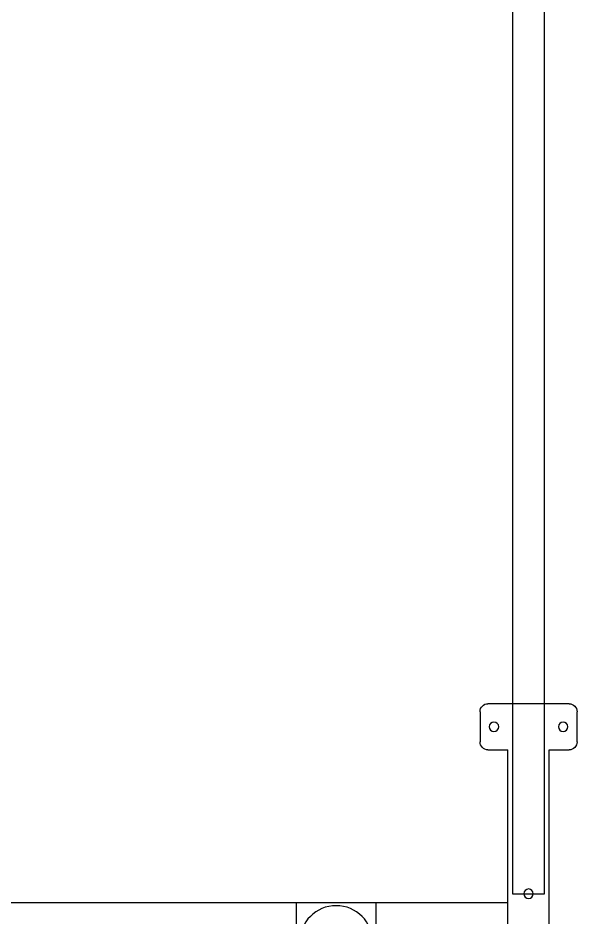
# Model space of a CAD drawing. Header units: millimetres. Extents: x 151130 to 215929, y 2134 to 34533.
# Drawn here: x 173897 to 174249, y 8937 to 9503 of the extents above; entities that cross this region are included whole.
import ezdxf

# ---------------------------------------------------------------- set-up
doc = ezdxf.new("R2010")
doc.units = ezdxf.units.MM
doc.layers.add('2D', color=7, linetype='Continuous')
doc.layers.add('MUEBLES', color=8, linetype='Continuous')

# ---------------------------------------------------------------- blocks, each defined once
blk = doc.blocks.new('SP.LI.5LCD.140R')
at = {"layer": '2D'}
for p, q in [((-126, 576.5), (-145, 576.5)), ((-150, 571.5), (-150, 520.5)), ((-121, 559), (-121, 571.5)), ((121, 559), (-121, 559)), ((121, 533), (-121, 533)), ((-121, 520.5), (-121, 533)), ((-25, 164), (-25, 533)), ((-145, 515.5), (-126, 515.5)), ((-25, 450), (25, 450)), ((25, 400), (-25, 400))]:
    blk.add_line(p, q, dxfattribs=at)
at = {"layer": '2D', "extrusion": (0, 0, -1)}
for centre, major_axis, start_param, end_param in [((-145, 571.5), (-3.54, 3.54), 5.497787, 7.068583), ((-126, 571.5), (3.54, 3.54), -0.785398, 0.785398), ((-135.5, 567.75), (-2.12, 2.12), 0.785398, 7.068583), ((-30.5, 546), (-2.12, 2.12), 0.785398, 7.068583), ((-135.5, 524.25), (-2.12, 2.12), 0.785398, 7.068583), ((-145, 520.5), (3.54, 3.54), 2.356194, 3.926991), ((-126, 520.5), (-3.54, 3.54), 2.356194, 3.926991), ((0, 425), (-16.26, 16.26), 0.785398, 7.068583)]:
    blk.add_ellipse(centre, major_axis=major_axis, ratio=1, start_param=start_param, end_param=end_param, dxfattribs=at)
blk = doc.blocks.new('B6')
at = {"layer": 'MUEBLES'}
blk.add_lwpolyline([(90.5, 1208), (1504.5, 1208), (1504.5, 1228), (90.5, 1228)], close=True, dxfattribs=at)
blk.add_blockref('SP.LI.5LCD.140R', (1535, 672))

msp = doc.modelspace()

# ---------------------------------------------------------------- block references
at = {"color": 5, "rotation": 270}
msp.add_blockref('B6', (173000.03, 10456.29), dxfattribs=at)

doc.saveas('drawing.dxf')
